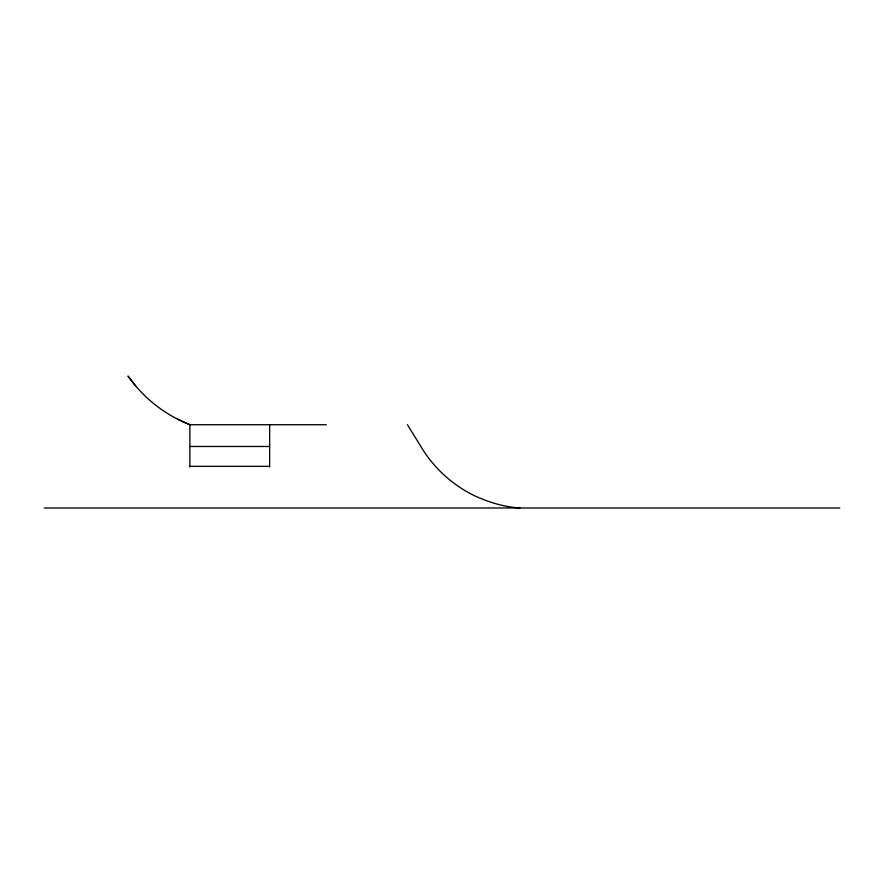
<?xml version="1.0" encoding="UTF-8"?>
<svg xmlns="http://www.w3.org/2000/svg" width="884" height="884" viewBox="0 0 884 884"><rect width="100%" height="100%" fill="white"/><g stroke="black" fill="none" stroke-linecap="round" stroke-linejoin="round"><path stroke-width="1.33" d="M326.307 424.729L189.883 424.729L177.75 419.248M189.883 446.475L269.653 446.475M189.883 466.354L269.653 466.354M44.2 507.969L839.8 507.969M519.958 507.969C504.212 507.007 488.874 502.344 474.586 495.769A127.583 127.583 0 0 1 422.883 449.812L407.469 424.762M136.158 386.529L127.981 376.031A137.252 137.252 0 0 0 189.883 424.729L189.883 466.984M269.653 424.729L269.653 466.984"/></g></svg>
